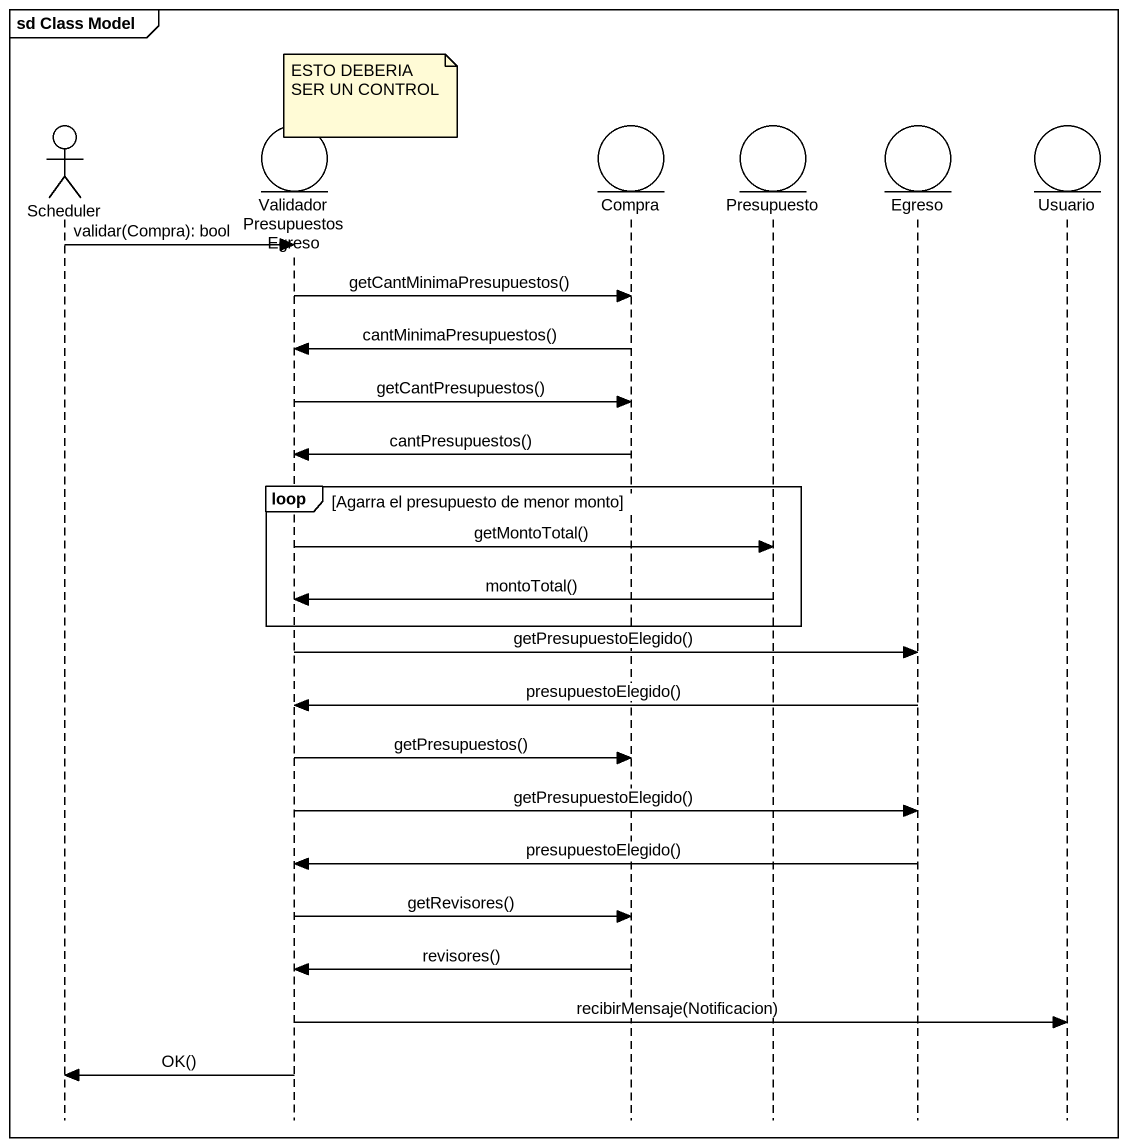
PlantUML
@startuml
mainframe sd Class Model
hide footbox
actor Scheduler
entity ValidadorPresupuestosEgreso
entity Compra
entity Presupuesto
entity Egreso
entity Usuario

note over ValidadorPresupuestosEgreso : ESTO DEBERIA SER UN CONTROL
Scheduler -> ValidadorPresupuestosEgreso : validar(Compra): bool
ValidadorPresupuestosEgreso -> Compra : getCantMinimaPresupuestos()
Compra -> ValidadorPresupuestosEgreso : cantMinimaPresupuestos()
ValidadorPresupuestosEgreso -> Compra : getCantPresupuestos()
Compra -> ValidadorPresupuestosEgreso : cantPresupuestos()
loop Agarra el presupuesto de menor monto
  ValidadorPresupuestosEgreso -> Presupuesto : getMontoTotal()
  Presupuesto -> ValidadorPresupuestosEgreso : montoTotal()
end
ValidadorPresupuestosEgreso -> Egreso : getPresupuestoElegido()
Egreso -> ValidadorPresupuestosEgreso : presupuestoElegido()
ValidadorPresupuestosEgreso -> Compra : getPresupuestos()
ValidadorPresupuestosEgreso -> Egreso : getPresupuestoElegido()
Egreso -> ValidadorPresupuestosEgreso : presupuestoElegido()
ValidadorPresupuestosEgreso -> Compra : getRevisores()
Compra -> ValidadorPresupuestosEgreso : revisores()
ValidadorPresupuestosEgreso -> Usuario : recibirMensaje(Notificacion)
ValidadorPresupuestosEgreso -> Scheduler : OK()
@enduml
